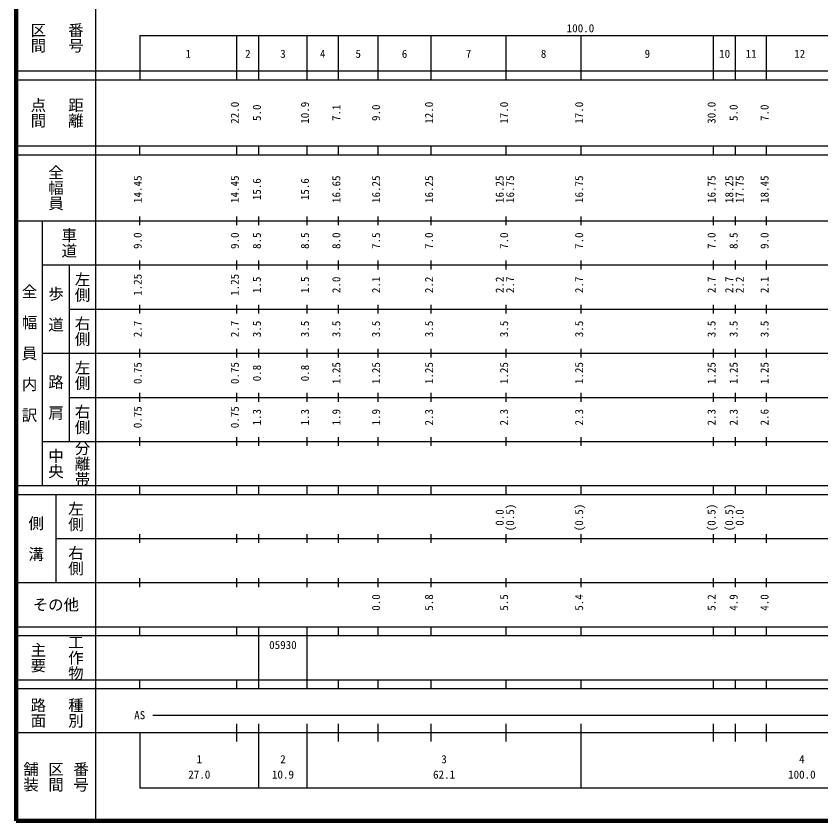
# Model space of a CAD drawing. Units: millimetres on the paper, enlarged 1000 times. Extents: x -29784078 to 680000, y -218675413 to 380000.
# Drawn here: x 40000 to 222311, y 20000 to 202409 of the extents above; entities that cross this region are included whole.
import ezdxf
from ezdxf.enums import TextEntityAlignment as Align

# ---------------------------------------------------------------- set-up
doc = ezdxf.new("R2010")
doc.units = ezdxf.units.MM
doc.header["$LTSCALE"] = 1000
doc.layers.add('M-TTL', color=2, linetype='Continuous', lineweight=140)
doc.layers.add('M-TTL-BAND', color=7, linetype='Continuous', lineweight=25)
doc.styles.add('@ＭＳ ゴシック', font='')
doc.styles.add('ＭＳ ゴシック', font='')
doc.styles.get('@ＭＳ ゴシック').set_extended_font_data('@MS Gothic')
doc.styles.get('ＭＳ ゴシック').set_extended_font_data('MS Gothic')

msp = doc.modelspace()

# ---------------------------------------------------------------- linework, layer by layer
at = {"layer": 'M-TTL'}
for p, q in [((40000, 380000), (40000, 20000)), ((40000, 20000), (680000, 20000))]:
    msp.add_line(p, q, dxfattribs=at)
at = {"layer": 'M-TTL-BAND'}
for p, q in [((58000, 370000), (58000, 20000)), ((68000, 198000), (579000, 198000)), ((68000, 198000), (68000, 188000)), ((90000, 188000), (90000, 198000)), ((95000, 188000), (95000, 198000)), ((105900, 188000), (105900, 198000)), ((113000, 188000), (113000, 198000)), ((122000, 188000), (122000, 198000)), ((134000, 188000), (134000, 198000)), ((151000, 188000), (151000, 198000)), ((168000, 188000), (168000, 198000)), ((198000, 188000), (198000, 198000)), ((203000, 188000), (203000, 198000)), ((210000, 188000), (210000, 198000)), ((40000, 190000), (579000, 190000)), ((40000, 188000), (579000, 188000)), ((40000, 173000), (579000, 173000)), ((68000, 171000), (68000, 173000)), ((90000, 171000), (90000, 173000)), ((95000, 171000), (95000, 173000)), ((105900, 171000), (105900, 173000)), ((113000, 171000), (113000, 173000)), ((122000, 171000), (122000, 173000)), ((134000, 171000), (134000, 173000)), ((151000, 171000), (151000, 173000)), ((168000, 171000), (168000, 173000)), ((198000, 171000), (198000, 173000)), ((203000, 171000), (203000, 173000)), ((210000, 171000), (210000, 173000)), ((40000, 171000), (579000, 171000)), ((68000, 155000), (68000, 157000)), ((90000, 155000), (90000, 157000)), ((95000, 155000), (95000, 157000)), ((105900, 155000), (105900, 157000)), ((113000, 155000), (113000, 157000)), ((122000, 155000), (122000, 157000)), ((134000, 155000), (134000, 157000)), ((151000, 155000), (151000, 157000)), ((168000, 155000), (168000, 157000)), ((198000, 155000), (198000, 157000)), ((203000, 155000), (203000, 157000)), ((210000, 155000), (210000, 157000)), ((40000, 156000), (579000, 156000)), ((46000, 96000), (46000, 156000)), ((46000, 146000), (579000, 146000)), ((52000, 146000), (52000, 106000)), ((68000, 145000), (68000, 147000)), ((90000, 145000), (90000, 147000)), ((95000, 145000), (95000, 147000)), ((105900, 145000), (105900, 147000)), ((113000, 145000), (113000, 147000)), ((122000, 145000), (122000, 147000)), ((134000, 145000), (134000, 147000)), ((151000, 145000), (151000, 147000)), ((168000, 145000), (168000, 147000)), ((198000, 145000), (198000, 147000)), ((203000, 145000), (203000, 147000)), ((210000, 145000), (210000, 147000)), ((68000, 135000), (68000, 137000)), ((90000, 135000), (90000, 137000)), ((95000, 135000), (95000, 137000)), ((105900, 135000), (105900, 137000)), ((113000, 135000), (113000, 137000)), ((122000, 135000), (122000, 137000)), ((134000, 135000), (134000, 137000)), ((151000, 135000), (151000, 137000)), ((168000, 135000), (168000, 137000)), ((198000, 135000), (198000, 137000)), ((203000, 135000), (203000, 137000)), ((210000, 135000), (210000, 137000)), ((52000, 136000), (579000, 136000)), ((46000, 126000), (579000, 126000)), ((68000, 125000), (68000, 127000)), ((90000, 125000), (90000, 127000)), ((95000, 125000), (95000, 127000)), ((105900, 125000), (105900, 127000)), ((113000, 125000), (113000, 127000)), ((122000, 125000), (122000, 127000)), ((134000, 125000), (134000, 127000)), ((151000, 125000), (151000, 127000)), ((168000, 125000), (168000, 127000)), ((198000, 125000), (198000, 127000)), ((203000, 125000), (203000, 127000)), ((210000, 125000), (210000, 127000)), ((68000, 115000), (68000, 117000)), ((90000, 115000), (90000, 117000)), ((95000, 115000), (95000, 117000)), ((105900, 115000), (105900, 117000)), ((113000, 115000), (113000, 117000)), ((122000, 115000), (122000, 117000)), ((134000, 115000), (134000, 117000)), ((151000, 115000), (151000, 117000)), ((168000, 115000), (168000, 117000)), ((198000, 115000), (198000, 117000)), ((203000, 115000), (203000, 117000)), ((210000, 115000), (210000, 117000)), ((52000, 116000), (579000, 116000)), ((46000, 106000), (579000, 106000)), ((68000, 105000), (68000, 107000)), ((90000, 105000), (90000, 107000)), ((95000, 105000), (95000, 107000)), ((105900, 105000), (105900, 107000)), ((113000, 105000), (113000, 107000)), ((122000, 105000), (122000, 107000)), ((134000, 105000), (134000, 107000)), ((151000, 105000), (151000, 107000)), ((168000, 105000), (168000, 107000)), ((198000, 105000), (198000, 107000)), ((203000, 105000), (203000, 107000)), ((210000, 105000), (210000, 107000)), ((40000, 96000), (579000, 96000)), ((68000, 94000), (68000, 96000)), ((90000, 94000), (90000, 96000)), ((95000, 94000), (95000, 96000)), ((105900, 94000), (105900, 96000)), ((113000, 94000), (113000, 96000)), ((122000, 94000), (122000, 96000)), ((134000, 94000), (134000, 96000)), ((151000, 94000), (151000, 96000)), ((168000, 94000), (168000, 96000)), ((198000, 94000), (198000, 96000)), ((203000, 94000), (203000, 96000)), ((210000, 94000), (210000, 96000)), ((40000, 94000), (579000, 94000)), ((49000, 94000), (49000, 74000)), ((49000, 84000), (579000, 84000)), ((68000, 83000), (68000, 85000)), ((90000, 83000), (90000, 85000)), ((95000, 83000), (95000, 85000)), ((105900, 83000), (105900, 85000)), ((113000, 83000), (113000, 85000)), ((122000, 83000), (122000, 85000)), ((134000, 83000), (134000, 85000)), ((151000, 83000), (151000, 85000)), ((168000, 83000), (168000, 85000)), ((198000, 83000), (198000, 85000)), ((203000, 83000), (203000, 85000)), ((210000, 83000), (210000, 85000)), ((68000, 73000), (68000, 75000)), ((90000, 73000), (90000, 75000)), ((95000, 73000), (95000, 75000)), ((105900, 73000), (105900, 75000)), ((113000, 73000), (113000, 75000)), ((122000, 73000), (122000, 75000)), ((134000, 73000), (134000, 75000)), ((151000, 73000), (151000, 75000)), ((168000, 73000), (168000, 75000)), ((198000, 73000), (198000, 75000)), ((203000, 73000), (203000, 75000)), ((210000, 73000), (210000, 75000)), ((40000, 74000), (579000, 74000)), ((40000, 64000), (579000, 64000)), ((68000, 62000), (68000, 64000)), ((90000, 62000), (90000, 64000)), ((95000, 62000), (95000, 64000)), ((105900, 62000), (105900, 64000)), ((113000, 62000), (113000, 64000)), ((122000, 62000), (122000, 64000)), ((134000, 62000), (134000, 64000)), ((151000, 62000), (151000, 64000)), ((168000, 62000), (168000, 64000)), ((198000, 62000), (198000, 64000)), ((203000, 62000), (203000, 64000)), ((210000, 62000), (210000, 64000)), ((40000, 62000), (579000, 62000)), ((95000, 52000), (95000, 62000)), ((105900, 52000), (105900, 62000)), ((40000, 52000), (579000, 52000)), ((68000, 50000), (68000, 52000)), ((90000, 50000), (90000, 52000)), ((95000, 50000), (95000, 52000)), ((105900, 50000), (105900, 52000)), ((113000, 50000), (113000, 52000)), ((122000, 50000), (122000, 52000)), ((134000, 50000), (134000, 52000)), ((151000, 50000), (151000, 52000)), ((168000, 50000), (168000, 52000)), ((198000, 50000), (198000, 52000)), ((203000, 50000), (203000, 52000)), ((210000, 50000), (210000, 52000)), ((40000, 50000), (579000, 50000)), ((71000, 44000), (465000, 44000)), ((90000, 38000), (90000, 42000)), ((95000, 27500), (95000, 42000)), ((105900, 27500), (105900, 42000)), ((113000, 38000), (113000, 42000)), ((122000, 38000), (122000, 42000)), ((134000, 38000), (134000, 42000)), ((151000, 38000), (151000, 42000)), ((168000, 27500), (168000, 42000)), ((198000, 38000), (198000, 42000)), ((203000, 38000), (203000, 42000)), ((210000, 38000), (210000, 42000)), ((40000, 40000), (579000, 40000)), ((68000, 40000), (68000, 27500)), ((68000, 27500), (579000, 27500))]:
    msp.add_line(p, q, dxfattribs=at)

# ---------------------------------------------------------------- texts
at = {"layer": 'M-TTL-BAND', "style": '@ＭＳ ゴシック'}
for s, p in [('番号', (53500, 197500)), ('区間', (45000, 197500)), ('点間', (45000, 180500)), ('距離', (53500, 180500)), ('全幅員', (49000, 163500)), ('車道', (52000, 151000)), ('左側', (55000, 141000)), ('全\u3000幅\u3000員\u3000内\u3000訳', (43000, 126000)), ('歩\u3000道', (49000, 136000)), ('右側', (55000, 131000)), ('左側', (55000, 121000)), ('路\u3000肩', (49000, 116000)), ('右側', (55000, 111000)), ('分離帯', (55000, 101000)), ('中央', (49000, 101000)), ('左側', (53500, 89000)), ('側\u3000溝', (44500, 84000)), ('右側', (53500, 79000)), ('主要', (45000, 57000)), ('工作物', (53500, 57000)), ('路面', (45000, 44500)), ('種別', (53500, 44500)), ('舗装', (43333, 30000)), ('区間', (49000, 30000)), ('番号', (54667, 30000))]:
    msp.add_text(s, height=2566, rotation=270, dxfattribs=at).set_placement(p, align=Align.MIDDLE_CENTER)
at = {"layer": 'M-TTL-BAND', "style": 'ＭＳ ゴシック'}
for s, p in [('100.0', (167844, 198195)), ('1', (79000, 192405)), ('2', (92500, 192405)), ('3', (100450, 192405)), ('4', (109450, 192405)), ('5', (117500, 192405)), ('6', (128000, 192405)), ('7', (142500, 192405)), ('8', (159500, 192405)), ('9', (183000, 192405)), ('10', (200500, 192405)), ('11', (206500, 192405)), ('12', (217500, 192405)), ('AS', (68000, 42500)), ('1', (81500, 32523)), ('2', (100450, 32523)), ('3', (136950, 32523)), ('4', (218000, 32523)), ('27.0', (81500, 29033)), ('10.9', (100450, 29033)), ('62.1', (136950, 29033)), ('100.0', (218000, 29033))]:
    msp.add_text(s, height=1833, dxfattribs=at).set_placement(p, align=Align.BOTTOM_CENTER)
for s, p in [('22.0', (91000, 180500)), ('10.9', (106900, 180500)), ('12.0', (135000, 180500)), ('17.0', (152000, 180500)), ('17.0', (169000, 180500)), ('30.0', (199000, 180500)), ('5.0', (96000, 180500)), ('7.1', (114000, 180500)), ('9.0', (123000, 180500)), ('5.0', (204000, 180500)), ('7.0', (211000, 180500)), ('14.45', (69000, 163174)), ('14.45', (91000, 163174)), ('16.65', (114000, 163174)), ('16.25', (123000, 163174)), ('16.25', (135000, 163174)), ('16.25', (151000, 163174)), ('16.75', (153370, 163174)), ('16.75', (169000, 163174)), ('16.75', (199000, 163174)), ('18.25', (203000, 163174)), ('17.75', (205370, 163174)), ('18.45', (211000, 163174)), ('15.6', (96000, 163174)), ('15.6', (106900, 163174)), ('9.0', (69000, 151500)), ('9.0', (91000, 151500)), ('8.0', (114000, 151500)), ('7.0', (135000, 151500)), ('7.0', (152000, 151500)), ('7.0', (169000, 151500)), ('7.0', (199000, 151500)), ('9.0', (211000, 151500)), ('8.5', (96000, 151500)), ('8.5', (106900, 151500)), ('7.5', (123000, 151500)), ('8.5', (204000, 151500)), ('1.25', (69000, 141500)), ('1.25', (91000, 141500)), ('1.5', (96000, 141500)), ('1.5', (106900, 141500)), ('2.0', (114000, 141500)), ('2.1', (123000, 141500)), ('2.2', (135000, 141500)), ('2.2', (151000, 141500)), ('2.7', (153370, 141500)), ('2.7', (169000, 141500)), ('2.7', (199000, 141500)), ('2.7', (203000, 141500)), ('2.2', (205370, 141500)), ('2.1', (211000, 141500)), ('2.7', (69000, 131500)), ('2.7', (91000, 131500)), ('3.5', (96000, 131500)), ('3.5', (106900, 131500)), ('3.5', (114000, 131500)), ('3.5', (123000, 131500)), ('3.5', (135000, 131500)), ('3.5', (152000, 131500)), ('3.5', (169000, 131500)), ('3.5', (199000, 131500)), ('3.5', (204000, 131500)), ('3.5', (211000, 131500)), ('0.75', (69000, 121500)), ('0.75', (91000, 121500)), ('0.8', (96000, 121500)), ('0.8', (106900, 121500)), ('1.25', (114000, 121500)), ('1.25', (123000, 121500)), ('1.25', (135000, 121500)), ('1.25', (152000, 121500)), ('1.25', (169000, 121500)), ('1.25', (199000, 121500)), ('1.25', (204000, 121500)), ('1.25', (211000, 121500)), ('0.75', (69000, 111500)), ('0.75', (91000, 111500)), ('1.3', (96000, 111500)), ('1.3', (106900, 111500)), ('1.9', (114000, 111500)), ('1.9', (123000, 111500)), ('2.3', (135000, 111500)), ('2.3', (152000, 111500)), ('2.3', (169000, 111500)), ('2.3', (199000, 111500)), ('2.3', (204000, 111500)), ('2.6', (211000, 111500)), ('(0.5)', (153370, 88764)), ('(0.5)', (169000, 88764)), ('(0.5)', (199000, 88764)), ('(0.5)', (203000, 88764)), ('0.0', (151000, 88764)), ('0.0', (205370, 88764)), ('0.0', (123000, 69500)), ('5.8', (135000, 69500)), ('5.5', (152000, 69500)), ('5.4', (169000, 69500)), ('5.2', (199000, 69500)), ('4.9', (204000, 69500)), ('4.0', (211000, 69500))]:
    msp.add_text(s, height=1833, rotation=90, dxfattribs=at).set_placement(p, align=Align.BOTTOM_CENTER)
msp.add_text('その他', height=2566, dxfattribs=at).set_placement((49000, 69000), align=Align.MIDDLE_CENTER)
msp.add_text('05930', height=1833, dxfattribs=at).set_placement((97325, 58405), align=Align.BOTTOM_LEFT)

doc.saveas('drawing.dxf')
